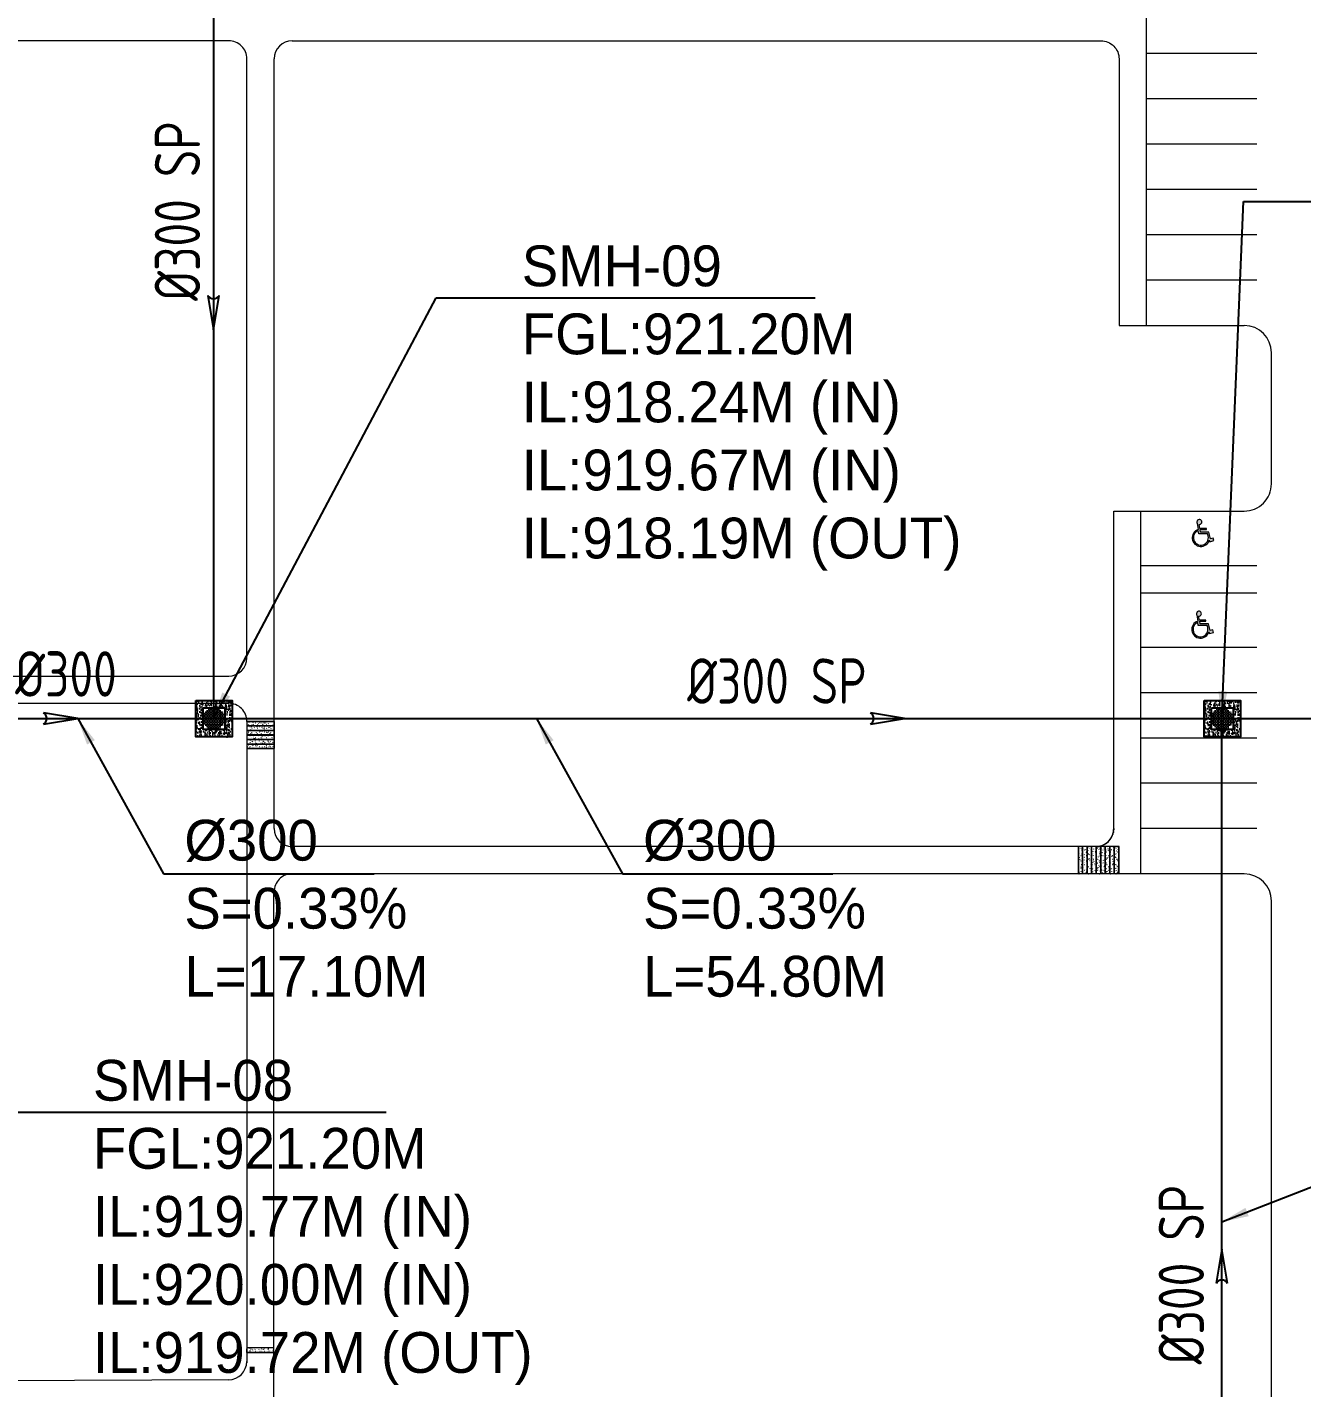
# Model space of a CAD drawing. Header units: metres. Extents: x 6917732 to 8046551, y 3602874 to 4094271.
# Drawn here: x 7267183 to 7337474, y 3810616 to 3885620 of the extents above; entities that cross this region are included whole.
import ezdxf

# ---------------------------------------------------------------- set-up
doc = ezdxf.new("R2010")
doc.units = ezdxf.units.M
doc.header["$LTSCALE"] = 0.5
doc.header["$MEASUREMENT"] = 0
doc.linetypes.add('03000 - Plant Layout 1$0$CENTER2', pattern=[1.125, 0.75, -0.125, 0.125, -0.125])
doc.linetypes.add('HIDDEN2', pattern=[4.7625, 3.175, -1.5875])
for name, color, linetype in [('CI-CEN', 1, '03000 - Plant Layout 1$0$CENTER2'), ('CI-ROAD', 11, 'CONTINUOUS'), ('CI-ROAD-CARPARK', 13, 'CONTINUOUS'), ('P-Detl-Note', 2, 'CONTINUOUS'), ('RD-TXT', 7, 'CONTINUOUS'), ('SANITARY', 6, 'CONTINUOUS')]:
    doc.layers.add(name, color=color, linetype=linetype)
doc.layers.add('CI-PED-FOOTPATH', color=44, linetype='CONTINUOUS', lineweight=0)
doc.layers.add('Sewer Line', color=4, linetype='CONTINUOUS', lineweight=25)
doc.layers.get('CI-CEN').off()
doc.styles.add('3.5mm', font='ISO3098B.shx', dxfattribs={"height": 3.5})
doc.styles.add('BASE PLAN SEWER$0$Style-font061', font='font061.shx')
doc.styles.add('ROMANS', font='ROMANS.shx', dxfattribs={"width": 0.9})
doc.dimstyles.new('1-200', dxfattribs={"dimtxt": 3000, "dimasz": 3000, "dimexe": 1000, "dimexo": 1000, "dimgap": 1000, "dimtad": 1, "dimdec": 0, "dimdsep": 46, "dimtxsty": 'ROMANS', "dimcen": 0, "dimclrd": 5, "dimclre": 5, "dimclrt": 2, "dimadec": 0, "dimazin": 2, "dimtfac": 1, "dimtdec": 0, "dimtmove": 2, "dimatfit": 2, "dimfxl": 1, "dimtolj": 1, "dimtzin": 0, "dimlwd": -1, "dimlwe": -1, "dimarcsym": 0})
pattern_1 = [(0, (7213931.9, 3958531.54), (406.4, 101.6), [16.764, -288.036, 16.764, -288.036, -1625.6]), (0, (7213931.9, 3958531.54), (406.4, 101.6), [-609.6, 16.764, -592.836, 16.764, -288.036, -711.2]), (0, (7213931.9, 3958531.54), (406.4, 101.6), [-1524, 16.764, -186.436, 16.764, -491.236]), (120, (7214084.3, 3958582.34), (-291.18818, 301.152724), [16.764, -288.036, 16.764, -288.036, -1625.6]), (120, (7214084.3, 3958582.34), (-291.18818, 301.152724), [-609.6, 16.764, -592.836, 16.764, -288.036, -711.2]), (120, (7214084.3, 3958582.34), (-291.18818, 301.152724), [-1524, 16.764, -186.436, 16.764, -491.236]), (240, (7214135.1, 3958785.54), (-115.21182, -402.752724), [16.764, -288.036, 16.764, -288.036, -1625.6]), (240, (7214135.1, 3958785.54), (-115.21182, -402.752724), [-609.6, 16.764, -592.836, 16.764, -288.036, -711.2]), (240, (7214135.1, 3958785.54), (-115.21182, -402.752724), [-1524, 16.764, -186.436, 16.764, -491.236])]

# ---------------------------------------------------------------- blocks, each defined once
blk = doc.blocks.new('flow direction')
at = {"layer": 'Sewer Line'}
for p, q in [((40, 70), (-380, 0)), ((-380, 0), (40, -70))]:
    blk.add_line(p, q, dxfattribs=at)
blk.add_arc((82, 0), 81.6, 120.66, 239.34, dxfattribs=at)
blk = doc.blocks.new('sdsxdc')
at = {"layer": 'CI-PED-FOOTPATH', "lineweight": 0}
h = blk.add_hatch(color=15, dxfattribs=at)
edge = h.paths.add_edge_path()
edge.add_arc((7331910, 3857478), 482, 108.63034, 344.40245)
edge.add_line((7332374, 3857348), (7332403, 3857245))
edge.add_line((7332403, 3857245), (7332630, 3857315))
edge.add_line((7332630, 3857315), (7332595, 3857455))
edge.add_line((7332595, 3857455), (7332435, 3857419))
edge.add_line((7332435, 3857419), (7332344, 3857781))
edge.add_line((7332344, 3857781), (7331895, 3857781))
edge.add_line((7331895, 3857781), (7331865, 3857922))
edge.add_line((7331865, 3857922), (7332210, 3857922))
edge.add_line((7332210, 3857922), (7332210, 3857991))
edge.add_line((7332210, 3857991), (7331851, 3857991))
edge.add_line((7331851, 3857991), (7331806, 3858205))
edge.add_arc((7331825, 3858341), 138, 262.39595, 573.66295)
edge.add_line((7331710, 3858265), (7331755, 3857935))
edge = h.paths.add_edge_path(flags=16)
edge.add_arc((7331910, 3857478), 413, 110.45274, 373.49253)
edge.add_line((7332311, 3857574), (7332280, 3857688))
edge.add_line((7332280, 3857688), (7331790, 3857688))
edge.add_line((7331790, 3857688), (7331765, 3857865))
h = blk.add_hatch(color=15, dxfattribs=at)
edge = h.paths.add_edge_path()
edge.add_arc((7331909, 3857478), 482, 108.63034, 344.40245)
edge.add_line((7332374, 3857348), (7332402, 3857245))
edge.add_line((7332402, 3857245), (7332630, 3857315))
edge.add_line((7332630, 3857315), (7332595, 3857455))
edge.add_line((7332595, 3857455), (7332435, 3857419))
edge.add_line((7332435, 3857419), (7332344, 3857781))
edge.add_line((7332344, 3857781), (7331894, 3857781))
edge.add_line((7331894, 3857781), (7331865, 3857922))
edge.add_line((7331865, 3857922), (7332210, 3857922))
edge.add_line((7332210, 3857922), (7332210, 3857991))
edge.add_line((7332210, 3857991), (7331851, 3857991))
edge.add_line((7331851, 3857991), (7331806, 3858205))
edge.add_arc((7331824, 3858341), 138, 262.39595, 573.66295)
edge.add_line((7331710, 3858265), (7331755, 3857935))
edge = h.paths.add_edge_path(flags=16)
edge.add_arc((7331909, 3857478), 413, 110.45274, 373.49253)
edge.add_line((7332311, 3857574), (7332280, 3857688))
edge.add_line((7332280, 3857688), (7331789, 3857688))
edge.add_line((7331789, 3857688), (7331765, 3857865))
h = blk.add_hatch(color=15, dxfattribs=at)
edge = h.paths.add_edge_path()
edge.add_arc((7331888, 3852424), 482, 108.63034, 344.40245)
edge.add_line((7332353, 3852294), (7332381, 3852190))
edge.add_line((7332381, 3852190), (7332609, 3852260))
edge.add_line((7332609, 3852260), (7332574, 3852400))
edge.add_line((7332574, 3852400), (7332413, 3852365))
edge.add_line((7332413, 3852365), (7332323, 3852727))
edge.add_line((7332323, 3852727), (7331873, 3852727))
edge.add_line((7331873, 3852727), (7331844, 3852868))
edge.add_line((7331844, 3852868), (7332189, 3852868))
edge.add_line((7332189, 3852868), (7332189, 3852937))
edge.add_line((7332189, 3852937), (7331830, 3852937))
edge.add_line((7331830, 3852937), (7331785, 3853150))
edge.add_arc((7331803, 3853287), 138, 262.39595, 573.66295)
edge.add_line((7331689, 3853210), (7331734, 3852880))
edge = h.paths.add_edge_path(flags=16)
edge.add_arc((7331888, 3852424), 413, 110.45274, 373.49253)
edge.add_line((7332290, 3852520), (7332259, 3852634))
edge.add_line((7332259, 3852634), (7331768, 3852634))
edge.add_line((7331768, 3852634), (7331744, 3852811))
h = blk.add_hatch(color=15, dxfattribs=at)
edge = h.paths.add_edge_path()
edge.add_arc((7331888, 3852424), 482, 108.63034, 344.40245)
edge.add_line((7332352, 3852294), (7332381, 3852190))
edge.add_line((7332381, 3852190), (7332609, 3852260))
edge.add_line((7332609, 3852260), (7332574, 3852400))
edge.add_line((7332574, 3852400), (7332413, 3852365))
edge.add_line((7332413, 3852365), (7332323, 3852727))
edge.add_line((7332323, 3852727), (7331873, 3852727))
edge.add_line((7331873, 3852727), (7331844, 3852868))
edge.add_line((7331844, 3852868), (7332188, 3852868))
edge.add_line((7332188, 3852868), (7332188, 3852937))
edge.add_line((7332188, 3852937), (7331829, 3852937))
edge.add_line((7331829, 3852937), (7331785, 3853150))
edge.add_arc((7331803, 3853287), 138, 262.39595, 573.66295)
edge.add_line((7331688, 3853210), (7331734, 3852880))
edge = h.paths.add_edge_path(flags=16)
edge.add_arc((7331888, 3852424), 413, 110.45274, 373.49253)
edge.add_line((7332290, 3852520), (7332258, 3852634))
edge.add_line((7332258, 3852634), (7331768, 3852634))
edge.add_line((7331768, 3852634), (7331744, 3852811))
h = blk.add_hatch(dxfattribs=at)
h.set_pattern_fill('FP_2', color=15, style=0, pattern_type=2)
h.set_pattern_definition(pattern_1)
h.paths.add_polyline_path([(7279296, 3847102), (7280796, 3847102), (7280796, 3847352), (7279296, 3847352), (7279296, 3847351)], flags=0)
h = blk.add_hatch(dxfattribs=at)
h.set_pattern_fill('FP_2', color=15, style=0, pattern_type=2)
h.set_pattern_definition(pattern_1)
h.paths.add_polyline_path([(7280355, 3846852), (7280796, 3846852), (7280796, 3847102), (7279296, 3847102), (7279296, 3846852), (7279838, 3846852)], flags=0)
h = blk.add_hatch(dxfattribs=at)
h.set_pattern_fill('FP_2', color=15, style=0, pattern_type=2)
h.set_pattern_definition(pattern_1)
h.paths.add_polyline_path([(7280794, 3846602), (7280796, 3846602), (7280796, 3846852), (7279296, 3846852), (7279296, 3846602), (7280355, 3846602)], flags=0)
h = blk.add_hatch(dxfattribs=at)
h.set_pattern_fill('FP_2', color=15, style=0, pattern_type=2)
h.set_pattern_definition(pattern_1)
h.paths.add_polyline_path([(7279296, 3846352), (7280796, 3846352), (7280796, 3846602), (7279296, 3846602)], flags=0)
h = blk.add_hatch(dxfattribs=at)
h.set_pattern_fill('FP_2', color=15, style=0, pattern_type=2)
h.set_pattern_definition(pattern_1)
h.paths.add_polyline_path([(7279296, 3846102), (7280796, 3846102), (7280796, 3846352), (7279296, 3846352)], flags=0)
h = blk.add_hatch(dxfattribs=at)
h.set_pattern_fill('FP_3', color=15, style=0, pattern_type=2)
h.set_pattern_definition(pattern_1)
h.paths.add_polyline_path([(7280795, 3845852), (7280796, 3845852), (7280796, 3846102), (7279296, 3846102), (7279296, 3845852), (7280794, 3845852)], flags=0)
h = blk.add_hatch(dxfattribs=at)
h.set_pattern_fill('FP_3', color=15, style=0, pattern_type=2)
h.set_pattern_definition(pattern_1)
h.paths.add_polyline_path([(7325154, 3838945), (7325403, 3838945), (7325403, 3840449), (7325153, 3840449), (7325153, 3838945)], flags=0)
h = blk.add_hatch(dxfattribs=at)
h.set_pattern_fill('FP_4', color=15, style=0, pattern_type=2)
h.set_pattern_definition(pattern_1)
h.paths.add_polyline_path([(7325653, 3838945), (7325653, 3840449), (7325403, 3840448), (7325403, 3838945)], flags=0)
h = blk.add_hatch(dxfattribs=at)
h.set_pattern_fill('FP_3', color=15, style=0, pattern_type=2)
h.set_pattern_definition(pattern_1)
h.paths.add_polyline_path([(7325903, 3838945), (7325903, 3840449), (7325653, 3840449), (7325653, 3838945)], flags=0)
h = blk.add_hatch(dxfattribs=at)
h.set_pattern_fill('FP_3', color=15, style=0, pattern_type=2)
h.set_pattern_definition(pattern_1)
h.paths.add_polyline_path([(7326153, 3838945), (7326153, 3840449), (7325903, 3840449), (7325903, 3838945)], flags=0)
h = blk.add_hatch(dxfattribs=at)
h.set_pattern_fill('FP_2', color=15, style=0, pattern_type=2)
h.set_pattern_definition(pattern_1)
h.paths.add_polyline_path([(7326403, 3838945), (7326403, 3840449), (7326153, 3840449), (7326153, 3838945)], flags=0)
h = blk.add_hatch(dxfattribs=at)
h.set_pattern_fill('FP_2', color=15, style=0, pattern_type=2)
h.set_pattern_definition(pattern_1)
h.paths.add_polyline_path([(7326653, 3838945), (7326653, 3840449), (7326403, 3840449), (7326403, 3838945)], flags=0)
h = blk.add_hatch(dxfattribs=at)
h.set_pattern_fill('FP_2', color=15, style=0, pattern_type=2)
h.set_pattern_definition(pattern_1)
h.paths.add_polyline_path([(7326903, 3838945), (7326903, 3840449), (7326653, 3840449), (7326653, 3838945)], flags=0)
h = blk.add_hatch(dxfattribs=at)
h.set_pattern_fill('FP_2', color=15, style=0, pattern_type=2)
h.set_pattern_definition(pattern_1)
h.paths.add_polyline_path([(7326986, 3838945), (7327153, 3838945), (7327153, 3840449), (7326903, 3840449), (7326903, 3838945)], flags=0)
h = blk.add_hatch(dxfattribs=at)
h.set_pattern_fill('FP_2', color=15, style=0, pattern_type=2)
h.set_pattern_definition(pattern_1)
h.paths.add_polyline_path([(7327397, 3838945), (7327403, 3838945), (7327403, 3840449), (7327153, 3840449), (7327153, 3838945)], flags=0)
h = blk.add_hatch(dxfattribs=at)
h.set_pattern_fill('FP_2', color=15, style=0, pattern_type=2)
h.set_pattern_definition(pattern_1)
h.paths.add_polyline_path([(7279328, 3812563), (7280787, 3812564), (7280787, 3812813), (7279296, 3812813), (7279296, 3812563)], flags=0)
at = {"layer": 'CI-PED-FOOTPATH', "color": 15, "lineweight": 0}
for p, q in [((7278296, 3884875, 0), (7262665, 3884876, 0)), ((7279294, 3850850, 0), (7279296, 3883875, 0)), ((7280794, 3849850, 0), (7280796, 3883875, 0)), ((7327100, 3858945, 33), (7334300, 3858945, 33)), ((7327102, 3841446, 0), (7327100, 3858945, 0)), ((7328603, 3838945, 33), (7328600, 3858945, 33)), ((7262663, 3849851, 0), (7278294, 3849850, 0)), ((7280794, 3841452, 0), (7280795, 3849850, 0)), ((7252488, 3848351, 33), (7278302, 3848350, 33)), ((7279295, 3847350, 33), (7279290, 3812059, 33)), ((7280796, 3847352), (7279296, 3847352)), ((7279296, 3847352), (7279296, 3847102)), ((7280796, 3847333), (7279296, 3847333)), ((7279296, 3847102), (7279296, 3846852)), ((7280796, 3847102), (7279296, 3847102)), ((7280796, 3847083), (7279296, 3847083)), ((7280796, 3847352), (7280796, 3847102)), ((7280796, 3847102), (7280796, 3846852)), ((7279296, 3846852), (7279296, 3846602)), ((7280796, 3846852), (7279296, 3846852)), ((7280796, 3846833), (7279296, 3846833)), ((7279296, 3846602), (7279296, 3846352)), ((7280796, 3846602), (7279296, 3846602)), ((7280796, 3846583), (7279296, 3846583)), ((7279296, 3846352), (7279296, 3846102)), ((7280796, 3846352), (7279296, 3846352)), ((7280796, 3846333), (7279296, 3846333)), ((7280796, 3846852), (7280796, 3846602)), ((7280796, 3846602), (7280796, 3846352)), ((7280796, 3846352), (7280796, 3846102)), ((7279296, 3846102), (7279296, 3845852)), ((7280796, 3846102), (7279296, 3846102)), ((7280796, 3846083), (7279296, 3846083)), ((7279296, 3845852), (7280794, 3845852)), ((7280796, 3845852), (7279296, 3845852)), ((7280796, 3846102), (7280796, 3845852)), ((7335002, 3843945, 33), (7328590, 3843945, 33)), ((7335002, 3841445, 33), (7328590, 3841445, 33)), ((7326102, 3840446, 0), (7281778, 3840452, 0)), ((7325153, 3838945), (7325153, 3840449)), ((7325403, 3840449), (7325153, 3840449)), ((7325153, 3840440), (7325153, 3838939)), ((7325384, 3838945), (7325384, 3840449)), ((7325653, 3840449), (7325403, 3840449)), ((7325403, 3838945), (7325403, 3840449)), ((7325634, 3838945), (7325634, 3840449)), ((7325903, 3840449), (7325653, 3840449)), ((7325653, 3838945), (7325653, 3840449)), ((7325884, 3838945), (7325884, 3840449)), ((7326153, 3840449), (7325903, 3840449)), ((7325903, 3838945), (7325903, 3840449)), ((7326134, 3838945), (7326134, 3840449)), ((7326403, 3840449), (7326153, 3840449)), ((7326153, 3838945), (7326153, 3840449)), ((7326384, 3838945), (7326384, 3840449)), ((7326653, 3840449), (7326403, 3840449)), ((7326403, 3838945), (7326403, 3840449)), ((7326634, 3838945), (7326634, 3840449)), ((7326903, 3840449), (7326653, 3840449)), ((7326653, 3838945), (7326653, 3840449)), ((7326884, 3838945), (7326884, 3840449)), ((7327153, 3840449), (7326903, 3840449)), ((7326903, 3838945), (7326903, 3840449)), ((7327134, 3838945), (7327134, 3840449)), ((7327403, 3840449), (7327153, 3840449)), ((7327153, 3838945), (7327153, 3840449)), ((7327384, 3838945), (7327384, 3840449)), ((7327403, 3838945), (7327403, 3840449)), ((7328603, 3838945, 0), (7281793, 3838952, 0)), ((7325153, 3838943), (7325154, 3838945)), ((7325403, 3838945), (7325153, 3838945)), ((7325653, 3838945), (7325403, 3838945)), ((7325903, 3838945), (7325653, 3838945)), ((7326153, 3838945), (7325903, 3838945)), ((7326403, 3838945), (7326153, 3838945)), ((7326653, 3838945), (7326403, 3838945)), ((7326903, 3838945), (7326653, 3838945)), ((7327153, 3838945), (7326903, 3838945)), ((7327403, 3838945), (7327153, 3838945)), ((7334303, 3838945, 33), (7328603, 3838945, 33)), ((7280786, 3787776, 0), (7280793, 3837952, 0)), ((7280794, 3812813), (7279296, 3812813)), ((7279296, 3812563), (7279296, 3812768)), ((7279296, 3812582), (7280787, 3812582)), ((7279296, 3812563), (7280787, 3812563)), ((7279296, 3812563), (7279296, 3812000)), ((7280787, 3812563), (7280787, 3812813)), ((7278294, 3811059, 33), (7252487, 3810940, 33))]:
    blk.add_line(p, q, dxfattribs=at)
at = {"layer": 'CI-PED-FOOTPATH', "color": 15, "lineweight": 0, "elevation": 0, "flags": 128}
blk.add_lwpolyline([(7281796, 3884875), (7326396, 3884873, -0.414216), (7327396, 3883873), (7327395, 3869178)], format="xyb", dxfattribs=at)
at = {"layer": 'CI-PED-FOOTPATH', "color": 15, "lineweight": 0}
for points, elevation in [([(7327395, 3869178), (7328895, 3869178)], -1114), ([(7328601, 3855945), (7335001, 3855945)], 33), ([(7328601, 3854445), (7335001, 3854445)], 33), ([(7328601, 3851445), (7334997, 3851445)], 33)]:
    blk.add_lwpolyline(points, dxfattribs=dict(at, elevation=elevation))
for points in [[(7331755, 3857935, 1.660537), (7332374, 3857348), (7332403, 3857245), (7332630, 3857315), (7332595, 3857455), (7332435, 3857419), (7332344, 3857781), (7331895, 3857781), (7331865, 3857922), (7332210, 3857922), (7332210, 3857991), (7331851, 3857991), (7331806, 3858205, 4.631739), (7331710, 3858265)], [(7331755, 3857935, 1.660537), (7332374, 3857348), (7332402, 3857245), (7332630, 3857315), (7332595, 3857455), (7332435, 3857419), (7332344, 3857781), (7331894, 3857781), (7331865, 3857922), (7332210, 3857922), (7332210, 3857991), (7331851, 3857991), (7331806, 3858205, 4.631739), (7331710, 3858265)], [(7331765, 3857865, 2.220947), (7332311, 3857574), (7332280, 3857688), (7331790, 3857688)], [(7331765, 3857865, 2.220947), (7332311, 3857574), (7332280, 3857688), (7331789, 3857688)], [(7331734, 3852880, 1.660537), (7332353, 3852294), (7332381, 3852190), (7332609, 3852260), (7332574, 3852400), (7332413, 3852365), (7332323, 3852727), (7331873, 3852727), (7331844, 3852868), (7332189, 3852868), (7332189, 3852937), (7331830, 3852937), (7331785, 3853150, 4.631739), (7331689, 3853210)], [(7331734, 3852880, 1.660537), (7332352, 3852294), (7332381, 3852190), (7332609, 3852260), (7332574, 3852400), (7332413, 3852365), (7332323, 3852727), (7331873, 3852727), (7331844, 3852868), (7332188, 3852868), (7332188, 3852937), (7331829, 3852937), (7331785, 3853150, 4.631739), (7331688, 3853210)], [(7331744, 3852811, 2.220947), (7332290, 3852520), (7332259, 3852634), (7331768, 3852634)], [(7331744, 3852811, 2.220947), (7332290, 3852520), (7332258, 3852634), (7331768, 3852634)]]:
    blk.add_lwpolyline(points, format="xyb", close=True, dxfattribs=at)
at = {"layer": 'CI-PED-FOOTPATH', "color": 15, "lineweight": 0, "elevation": 33, "flags": 128}
for points in [[(7328602, 3848945), (7335002, 3848945)], [(7328602, 3846445), (7335002, 3846445)]]:
    blk.add_lwpolyline(points, dxfattribs=at)
at = {"layer": 'CI-PED-FOOTPATH', "color": 15, "lineweight": 0}
for centre, radius, start, end in [((7278296, 3883875, 0), 1000, 359.99674, 89.99798), ((7281796, 3883875, 0), 1000, 89.99798, 179.99674), ((7334300, 3860445, 33), 1500, 269.99751, 0.00631), ((7278294, 3850850, 0), 1000, 269.99798, 359.99674), ((7278295, 3847350, 33), 1000, 359.99098, 89.99798), ((7281794, 3841452, 0), 1000, 179.99189, 269.99123), ((7326102, 3841446, 0), 1000, 269.99123, 0.00631), ((7281793, 3837952, 0), 1000, 89.99123, 179.99189), ((7334303, 3837445, 33), 1500, 0.00631, 89.9979), ((7278290, 3812059, 33), 1000, 270.25198, 359.99097)]:
    blk.add_arc(centre, radius, start, end, dxfattribs=at)
for points, knots in [([(7326239, 3840449), (7326298, 3840457), (7326415, 3840484), (7326636, 3840578), (7326873, 3840768), (7327028, 3841029), (7327092, 3841260), (7327103, 3841380), (7327103, 3841440)], [-1, -1, -1, -1, -0.875, -0.75, -0.5, -0.25, -0.125, 0, 0, 0, 0]), ([(7327031, 3841066), (7327030, 3841064), (7327022, 3841045), (7327014, 3841026), (7327006, 3841010)], [-0.51116665, -0.51116665, -0.51116665, -0.51116665, -0.5, -0.43270481, -0.43270481, -0.43270481, -0.43270481]), ([(7327092, 3841291), (7327090, 3841276), (7327085, 3841252), (7327080, 3841228), (7327078, 3841219)], [-0.80997934, -0.80997934, -0.80997934, -0.80997934, -0.75, -0.71612247, -0.71612247, -0.71612247, -0.71612247]), ([(7326499, 3840521), (7326496, 3840520), (7326478, 3840512), (7326460, 3840505), (7326445, 3840500)], [-0.51339484, -0.51339484, -0.51339484, -0.51339484, -0.5, -0.43864592, -0.43864592, -0.43864592, -0.43864592]), ([(7326690, 3840630), (7326680, 3840623), (7326665, 3840612), (7326650, 3840602), (7326644, 3840598)], [-0.79427394, -0.79427394, -0.79427394, -0.79427394, -0.75, -0.72305267, -0.72305267, -0.72305267, -0.72305267])]:
    blk.add_open_spline(points, degree=3, knots=knots, dxfattribs=at)
for points in [[(7326980, 3840959), (7326972, 3840944), (7326962, 3840928), (7326953, 3840913)], [(7327068, 3841178), (7327062, 3841156), (7327055, 3841134), (7327048, 3841112)], [(7327103, 3841440), (7327103, 3841402), (7327101, 3841365), (7327097, 3841329)], [(7326286, 3840456), (7326269, 3840453), (7326251, 3840450), (7326234, 3840448)], [(7326395, 3840483), (7326376, 3840477), (7326357, 3840472), (7326338, 3840468)], [(7326597, 3840570), (7326581, 3840561), (7326564, 3840552), (7326547, 3840543)], [(7326772, 3840696), (7326759, 3840685), (7326747, 3840674), (7326734, 3840664)], [(7326856, 3840781), (7326854, 3840779), (7326852, 3840777), (7326850, 3840775)], [(7326923, 3840867), (7326912, 3840852), (7326901, 3840836), (7326889, 3840821)]]:
    blk.add_open_spline(points, degree=3, dxfattribs=at)
at = {"layer": 'CI-ROAD', "color": 15, "lineweight": 0}
for p, q in [((7328895, 3869178, -1114), (7334299, 3869178, -1114)), ((7335800, 3860445, 33), (7335799, 3867678, -1114)), ((7335811, 3764833, 33), (7335803, 3837445, 33))]:
    blk.add_line(p, q, dxfattribs=at)
at = {"layer": 'CI-ROAD', "color": 15, "lineweight": 0, "elevation": -1114, "flags": 128}
blk.add_lwpolyline([(7328897, 3906678), (7328895, 3869178)], dxfattribs=at)
at = {"layer": 'CI-ROAD', "color": 15, "lineweight": 0}
blk.add_arc((7334299, 3867678, -1114), 1500, 359.99943, 89.99755, dxfattribs=at)
at = {"layer": 'CI-ROAD-CARPARK', "color": 15, "lineweight": 0, "elevation": -1114, "flags": 128}
for points in [[(7334996, 3884178), (7328896, 3884178)], [(7334996, 3881678), (7328896, 3881678)], [(7334996, 3879178), (7328896, 3879178)], [(7334996, 3876678), (7328896, 3876678)], [(7334996, 3874178), (7328896, 3874178)], [(7334995, 3871678), (7328895, 3871678)]]:
    blk.add_lwpolyline(points, dxfattribs=at)
blk = doc.blocks.new('A$C65520D9C')
at = {"layer": 'CI-CEN', "color": 8, "linetype": 'HIDDEN2', "lineweight": 0, "ltscale": 2000}
blk.add_blockref('sdsxdc', (-7494656, -4067566, -33), dxfattribs=at)
blk = doc.blocks.new('A$C021B369C')
at = {"layer": 'RD-TXT', "color": 2}
blk.add_blockref('A$C65520D9C', (0, 0), dxfattribs=at)

msp = doc.modelspace()

# ---------------------------------------------------------------- hatches: boundary and pattern name
at = {"layer": 'Sewer Line'}
h = msp.add_hatch(dxfattribs=at)
h.set_pattern_fill('AR-CONC', color=8, scale=2)
h.set_pattern_definition([(50, (6700856.12, 3715572.35), (364.36934, -31.87817), [38.1, -419.1]), (355, (6700856.12, 3715572.35), (-70.48684, 382.1137), [30.48, -335.28117]), (100.451445, (6700886.5, 3715569.7), (293.8825, 350.2355), [32.38002, -356.1805]), (46.1842, (6700856.12, 3715673.95), (542.15808, -84.08466), [57.15, -628.65]), (96.63556, (6700901.3, 3715666.95), (474.80827, 494.85225), [48.57005, -534.2712]), (351.18415, (6700856.1, 3715673.95), (474.80827, 494.85225), [45.71993, -502.91946]), (21, (6700906.92, 3715648.55), (303.22878, -204.5304), [38.1, -419.1]), (326, (6700906.92, 3715648.55), (123.60406, 368.37593), [30.48, -335.28]), (71.451445, (6700932.2, 3715631.5), (426.83284, 163.84554), [32.38002, -356.17988]), (37.5, (6700856.12, 3715572.35), (6.177207, 169.110078), [0, -331.216, 0, -340.36, 0, -336.55]), (7.5, (6700856.12, 3715572.35), (133.639325, 200.36115), [0, -194.056, 0, -323.596, 0, -128.27]), (327.5, (6700742.84, 3715572.35), (271.18119, -11.457488), [0, -127, 0, -396.24, 0, -525.78]), (317.5, (6700692.04, 3715572.35), (296.25836, 50.85298), [0, -165.1, 0, -263.144, 0, -373.38])])
h.paths.add_polyline_path([(7276485.6, 3848507.7), (7278485.6, 3848507.7), (7278485.6, 3846507.7), (7276485.6, 3846507.7)])
h.paths.add_polyline_path([(7276885.6, 3848107.7), (7278085.6, 3848107.7), (7278085.6, 3846907.7), (7276885.6, 3846907.7)], flags=16)
h = msp.add_hatch(dxfattribs=at)
h.set_pattern_fill('AR-CONC', color=8, scale=2)
h.set_pattern_definition([(50, (6756459.56, 3715572.63), (364.36934, -31.87817), [38.1, -419.1]), (355, (6756459.56, 3715572.63), (-70.48684, 382.1137), [30.48, -335.28117]), (100.451445, (6756489.93, 3715569.98), (293.8825, 350.2355), [32.38002, -356.1805]), (46.1842, (6756459.56, 3715674.23), (542.15808, -84.08466), [57.15, -628.65]), (96.63556, (6756504.74, 3715667.23), (474.80827, 494.85225), [48.57005, -534.2712]), (351.18415, (6756459.56, 3715674.23), (474.80827, 494.85225), [45.71993, -502.91946]), (21, (6756510.36, 3715648.83), (303.22878, -204.5304), [38.1, -419.1]), (326, (6756510.36, 3715648.83), (123.60406, 368.37593), [30.48, -335.28]), (71.451445, (6756535.63, 3715631.8), (426.83284, 163.84554), [32.38002, -356.17988]), (37.5, (6756459.56, 3715572.63), (6.177207, 169.110078), [0, -331.216, 0, -340.36, 0, -336.55]), (7.5, (6756459.56, 3715572.63), (133.639325, 200.36115), [0, -194.056, 0, -323.596, 0, -128.27]), (327.5, (6756346.28, 3715572.63), (271.18119, -11.457488), [0, -127, 0, -396.24, 0, -525.78]), (317.5, (6756295.48, 3715572.63), (296.25836, 50.85298), [0, -165.1, 0, -263.144, 0, -373.38])])
h.paths.add_polyline_path([(7332089.1, 3848508), (7334089.1, 3848508), (7334089.1, 3846508), (7332089.1, 3846508)])
h.paths.add_polyline_path([(7332489.1, 3848108), (7333689.1, 3848108), (7333689.1, 3846908), (7332489.1, 3846908)], flags=16)
h = msp.add_hatch(dxfattribs=at)
h.set_pattern_fill('ANGLE', color=8, scale=20)
h.set_pattern_definition([(0, (6700856.12, 3715572.35), (0, 139.7), [101.6, -38.1]), (90, (6700856.12, 3715572.35), (-139.7, 9e-15), [101.6, -38.1])])
edge = h.paths.add_edge_path()
edge.add_arc((7277485.6, 3847507.7), 600, 0, 360)
h = msp.add_hatch(dxfattribs=at)
h.set_pattern_fill('ANGLE', color=8, scale=20)
h.set_pattern_definition([(0, (6756459.56, 3715572.63), (0, 139.7), [101.6, -38.1]), (90, (6756459.56, 3715572.63), (-139.7, 9e-15), [101.6, -38.1])])
edge = h.paths.add_edge_path()
edge.add_arc((7333089.1, 3847508), 600, 0, 360)

# ---------------------------------------------------------------- linework, layer by layer
for p, q in [((7277455.2, 4015432, 193.2), (7277454.6, 3847508.1, -1664.3)), ((7194930, 3847508.5, 65.8), (7351418, 3847507.8, 433.6)), ((7333057.5, 3733128.9, 31.1), (7333058.1, 3847508.4, 31.1))]:
    msp.add_line(p, q, dxfattribs=at)
at = {"layer": 'Sewer Line', "color": 0}
for points, elevation in [([(7276485.6, 3848507.7), (7278485.6, 3848507.7), (7278485.6, 3846507.7), (7276485.6, 3846507.7)], -1664.3), ([(7332089.1, 3848508), (7334089.1, 3848508), (7334089.1, 3846508), (7332089.1, 3846508)], 31.1), ([(7276885.6, 3848107.7), (7278085.6, 3848107.7), (7278085.6, 3846907.7), (7276885.6, 3846907.7)], -1664.3), ([(7332489.1, 3848108), (7333689.1, 3848108), (7333689.1, 3846908), (7332489.1, 3846908)], 31.1)]:
    msp.add_lwpolyline(points, close=True, dxfattribs=dict(at, elevation=elevation))

# ---------------------------------------------------------------- block references
at = {"layer": 'RD-TXT', "color": 2, "lineweight": -3}
msp.add_blockref('A$C021B369C', (7494655.6, 4067566.2, 32.9), dxfattribs=at)
at = {"layer": 'Sewer Line', "xscale": 4.5, "yscale": 4.5, "zscale": 4.5}
for p, rotation in [((7277455.2, 3870651.5, 80.8), 89.99999999999999), ((7268260.6, 3847508, 329.2), 180), ((7313861.3, 3847508, 329.2), 180), ((7333057.9, 3816554.9, 31.1), 270)]:
    msp.add_blockref('flow direction', p, dxfattribs=dict(at, rotation=rotation))

# ---------------------------------------------------------------- texts
at = {"layer": 'P-Detl-Note', "ltscale": 10, "char_height": 2250, "attachment_point": 1, "style": 'BASE PLAN SEWER$0$Style-font061'}
for s, insert, width in [('SMH-09\\PFGL:921.20M \\PIL:918.24M (IN)\\PIL:919.67M (IN)\\PIL:918.19M (OUT)', (7294458, 3873588.6, 574.5), 29981.412), ('%%C300\\PS=0.33%\\PL=17.10M', (7275851.3, 3841927.9, 509), 22122.162), ('%%C300\\PS=0.33%\\PL=54.80M', (7301149.1, 3841928, 179.8), 22122.162), ('SMH-08\\PFGL:921.20M \\PIL:919.77M (IN)\\PIL:920.00M (IN)\\PIL:919.72M (OUT)', (7270809.3, 3828691.6), 29981.412)]:
    msp.add_mtext(s, dxfattribs=dict(at, insert=insert, width=width))
at = {"layer": 'RD-TXT', "color": 2, "style": '3.5mm', "width": 0.8}
for p in [(7276717.8, 3870533.4, -37745.9), (7332079.4, 3811904.9, -37789.9)]:
    msp.add_text('%%C300 SP', height=2500, rotation=90, dxfattribs=at).set_placement(p)
for s, p in [('%%C300', (7266517.2, 3848717.1, -38053.9)), ('%%C300 SP', (7303577.4, 3848324.2, -37692.5))]:
    msp.add_text(s, height=2500, dxfattribs=at).set_placement(p)

# ---------------------------------------------------------------- leaders
at = {"layer": 'SANITARY', "color": 3, "lineweight": -3}
for points in [[(7333058.1, 3847508.4), (7334265.4, 3876013.1), (7355167.6, 3876016.5)], [(7277454.6, 3847508.1, 884.9), (7289733, 3870698.6, 884.9), (7310635.2, 3870702, 884.9)], [(7259549.3, 3847508.8, 310.4), (7266084.3, 3825801.6, 310.4), (7286986.6, 3825805, 310.4)], [(7269971.7, 3847508, 329.2), (7274705.7, 3838949.3, 329.2), (7286313.3, 3838949.3, 329.2)], [(7295269.5, 3847508), (7300003.5, 3838949.3), (7311611.1, 3838949.3)], [(7333057.9, 3819757.7), (7342516.5, 3823462.1), (7354124.1, 3823462.1)]]:
    msp.add_leader(points, dimstyle='1-200', override={"dimasz": 1500, "dimexe": 100, "dimexo": 100, "dimtad": 0, "dimaunit": 1, "dimadec": 3, "dimfxl": 10, "dimtfill": 1, "dimarcsym": 2}, dxfattribs=at)

doc.saveas('drawing.dxf')
